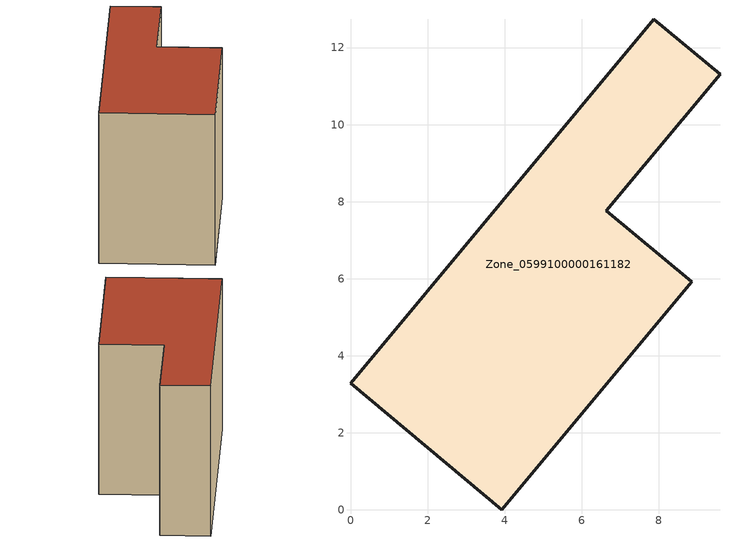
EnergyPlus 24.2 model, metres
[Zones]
Zone_0599100000161182
 floor ground (C_G): 0,3.29 7.87,12.74 9.59,11.3 6.64,7.77 8.86,5.92 3.93,0 z0
 wall outside (C_F): 3.93,0 8.86,5.92 6.64,7.77 9.59,11.3 7.87,12.74 0,3.29 3.93,0 z0:7.16
 roof outside (C_R): 7.87,12.74 0,3.29 3.93,0 8.86,5.92 6.64,7.77 9.59,11.3 z7.16
[BUILDING]
Pand.0599100000161182: North Axis=0; Terrain=City; Loads Convergence Tolerance Value=0.04; Temperature Convergence Tolerance Value=0.4; Solar Distribution=FullExterior; Maximum Number of Warmup Days=25; Minimum Number of Warmup Days=1
[Site:Location]
Rotterdam.The.Hague.AP_ZH_NLD Design_Conditions: Latitude=51.96; Longitude=4.45; Time Zone=1; Elevation=-4.5
[SITE:GROUNDTEMPERATURE:BUILDINGSURFACE]
18, 18, 18, 18, 18, 18, 18, 18, 18, 18, 18, 18
[MATERIAL] Thermal Absorptance=0.9; Solar Absorptance=0.7; Visible Absorptance=0.7
Name | Roughness | Thickness | Conductivity | Density | Specific Heat
G.TC.1946 | MediumSmooth | 0.15 | 1 | 540 | 1210
F.TC.1946 | Rough | 0.3 | 0.857143 | 1920 | 840
R.TC.1946 | MediumRough | 0.2 | 0.909091 | 1500 | 1000
[CONSTRUCTION]
C_G: G.TC.1946
C_F: F.TC.1946
C_R: R.TC.1946
[ZONE]
Zone_0599100000161182: Type=1; Multiplier=1; Ceiling Height=Autocalculate; Volume=Autocalculate; Floor Area=autocalculate; Part of Total Floor Area=Yes
[ZONEINFILTRATION:DESIGNFLOWRATE]
Infil_Zone_0599100000161182: Zone or ZoneList or Space or SpaceList=Zone_0599100000161182; Schedule=AlwaysOn; Design Flow Rate Calculation Method=Flow/Area; Flow Rate per Floor Area=0.003; Constant Term Coefficient=1; Temperature Term Coefficient=0; Velocity Term Coefficient=0; Velocity Squared Term Coefficient=0
[HVACTEMPLATE:ZONE:IDEALLOADSAIRSYSTEM]
Zone_0599100000161182: Maximum Heating Supply Air Temperature=50; Minimum Cooling Supply Air Temperature=13; Maximum Heating Supply Air Humidity Ratio=0.0156; Minimum Cooling Supply Air Humidity Ratio=0.0077; Heating Limit=NoLimit; Cooling Limit=NoLimit; Dehumidification Control Type=ConstantSensibleHeatRatio; Cooling Sensible Heat Ratio=0.7; Dehumidification Setpoint=60; Humidification Control Type=None; Humidification Setpoint=30; Outdoor Air Method=None; Outdoor Air Flow Rate per Person=0.00944; Outdoor Air Flow Rate per Zone Floor Area=0; Outdoor Air Flow Rate per Zone=0; Demand Controlled Ventilation Type=None; Outdoor Air Economizer Type=NoEconomizer; Heat Recovery Type=None; Sensible Heat Recovery Effectiveness=0.7; Latent Heat Recovery Effectiveness=0.65
[ZONECONTROL:THERMOSTAT]
ThermostatControl_Zone_0599100000161182: Zone or ZoneList=Zone_0599100000161182; Control Type Schedule=DualSetpointControlType; Control 1=Thermostat_Zone_0599100000161182; Temperature Difference Between Cutout And Setpoint=0
[THERMOSTATSETPOINT:DUALSETPOINT]
Thermostat_Zone_0599100000161182: Heating Setpoint Temperature Schedule=HeatingSetpoint_Zone_0599100000161182; Cooling Setpoint Temperature Schedule=CoolingSetpoint_Zone_0599100000161182
[SCHEDULE:COMPACT]
HeatingSetpoint_Zone_0599100000161182: Through: 12/31, For: AllDays, Until: 24:00, 21
CoolingSetpoint_Zone_0599100000161182: Through: 12/31, For: AllDays, Until: 24:00, 24
DualSetpointControlType: Through: 12/31, For: AllDays, Until: 24:00, 4
AlwaysOn: Through: 12/31, For: AllDays, Until: 24:00, 1
